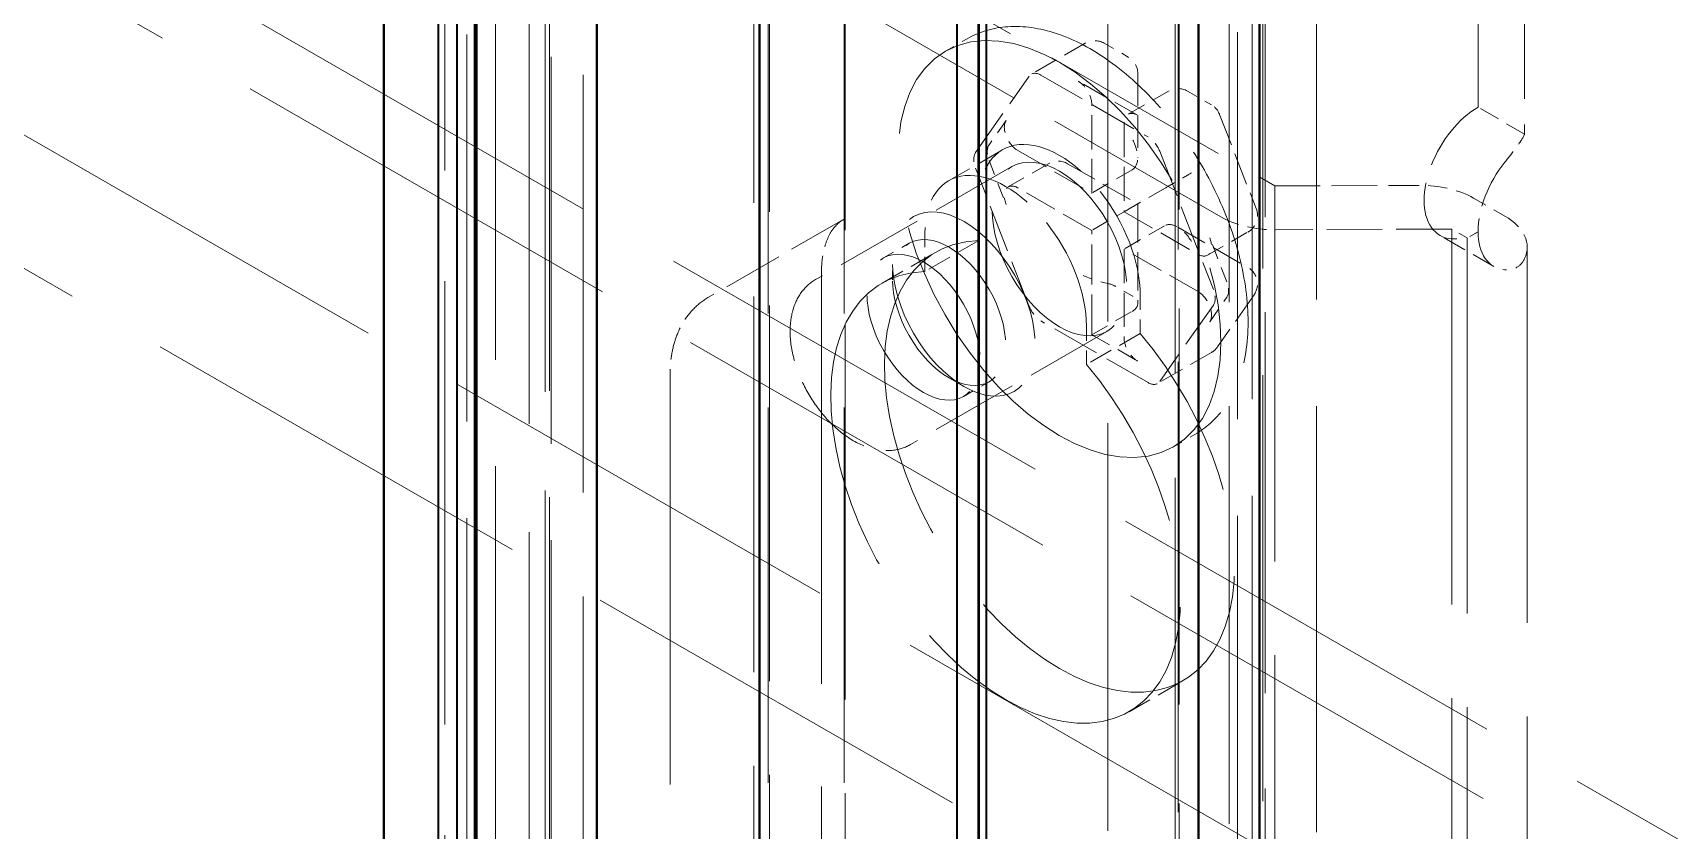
# Model space of a CAD drawing. Header units: millimetres. Extents: x 0 to 2378, y 0 to 1682.
# Drawn here: x 2199.67 to 2216.86, y 1411.09 to 1419.48 of the extents above; entities that cross this region are included whole.
import ezdxf

# ---------------------------------------------------------------- set-up
doc = ezdxf.new("R2010")
doc.units = ezdxf.units.MM
doc.header["$LTSCALE"] = 2
doc.linetypes.add('DASHED', pattern=[0.2067, 0.1654, -0.0413])
for name, color, linetype, lineweight in [('가려진 것(ISO)', 2, 'DASHED', 18), ('가시적인 것(ISO)', 3, 'Continuous', 40), ('가시적인 좁은 것(ISO)', 3, 'Continuous', 35)]:
    doc.layers.add(name, color=color, linetype=linetype, lineweight=lineweight)

msp = doc.modelspace()

# ---------------------------------------------------------------- linework, layer by layer
at = {"layer": '가려진 것(ISO)', "ltscale": 13.252056}
for p, q in [((2163.6733, 1441.6802), (2260.5186, 1385.9107)), ((2161.4105, 1440.3772), (2258.2559, 1384.6076))]:
    msp.add_line(p, q, dxfattribs=at)
at = {"layer": '가려진 것(ISO)', "ltscale": 12.91355}
msp.add_line((2261.1692, 1384.7839), (2163.0227, 1441.3027), dxfattribs=at)
at = {"layer": '가려진 것(ISO)', "ltscale": 12.907596}
msp.add_line((2164.0127, 1437.475), (2258.3407, 1383.1551), dxfattribs=at)
at = {"layer": '가려진 것(ISO)', "ltscale": 13.269749}
for p, q in [((2205.4491, 1430.004), (2205.4491, 1398.6102)), ((2212.2374, 1394.7011), (2212.2374, 1426.0949)), ((2211.6717, 1425.7692), (2211.6717, 1394.3754))]:
    msp.add_line(p, q, dxfattribs=at)
at = {"layer": '가려진 것(ISO)', "ltscale": 12.300426}
for p, q in [((2204.2273, 1400.1322), (2204.2273, 1429.2327)), ((2212.3279, 1424.5679), (2212.3279, 1395.4673))]:
    msp.add_line(p, q, dxfattribs=at)
at = {"layer": '가려진 것(ISO)', "ltscale": 12.2945}
msp.add_line((2205.115, 1399.9075), (2205.115, 1428.9941), dxfattribs=at)
at = {"layer": '가려진 것(ISO)', "ltscale": 14.08707}
msp.add_line((2203.9961, 1428.5099), (2203.9961, 1399.9436), dxfattribs=at)
at = {"layer": '가려진 것(ISO)', "ltscale": 13.770153}
msp.add_line((2204.8835, 1398.2844), (2204.8835, 1426.2082), dxfattribs=at)
at = {"layer": '가려진 것(ISO)', "ltscale": 13.546203}
for p, q in [((2204.5299, 1426.1186), (2204.5299, 1403.2273)), ((2205.0956, 1425.7929), (2205.0956, 1402.9015)), ((2212.5909, 1421.4766), (2212.5909, 1398.5853)), ((2213.1566, 1421.1508), (2213.1566, 1398.2595))]:
    msp.add_line(p, q, dxfattribs=at)
at = {"layer": '가려진 것(ISO)', "ltscale": 12.584246}
for p, q in [((2205.0518, 1400.0947), (2205.0518, 1425.6136)), ((2211.7118, 1421.7784), (2211.7118, 1396.2595))]:
    msp.add_line(p, q, dxfattribs=at)
at = {"layer": '가려진 것(ISO)', "ltscale": 12.299444}
msp.add_line((2212.4802, 1424.7752), (2212.4802, 1395.6769), dxfattribs=at)
at = {"layer": '가려진 것(ISO)', "ltscale": 12.954181}
msp.add_line((2210.9632, 1400.3738), (2210.9632, 1422.2647), dxfattribs=at)
at = {"layer": '가려진 것(ISO)', "ltscale": 14.305642}
msp.add_line((2211.702, 1421.929), (2211.702, 1402.5893), dxfattribs=at)
at = {"layer": '가려진 것(ISO)', "ltscale": 11.933559}
for p, q in [((2207.2442, 1421.6344), (2207.2442, 1409.5347)), ((2207.4069, 1421.5407), (2207.4069, 1409.441)), ((2208.2043, 1421.3478), (2208.2043, 1409.2481)), ((2207.3927, 1420.4703), (2207.3927, 1408.3706)), ((2208.1927, 1420.4703), (2208.1927, 1408.3706)), ((2212.7182, 1417.8643), (2212.7182, 1405.7646)), ((2214.5769, 1417.4118), (2214.5769, 1405.3121)), ((2214.7396, 1417.3181), (2214.7396, 1405.2184)), ((2215.3708, 1417.2209), (2215.3708, 1405.1212))]:
    msp.add_line(p, q, dxfattribs=at)
at = {"layer": '가려진 것(ISO)', "ltscale": 12.106245}
msp.add_line((2212.6157, 1421.5409), (2212.6157, 1401.0829), dxfattribs=at)
at = {"layer": '가려진 것(ISO)', "ltscale": 3.237884}
for p, q in [((2214.8537, 1418.6919), (2214.8537, 1421.4715)), ((2215.3436, 1421.1894), (2215.3436, 1418.4098))]:
    msp.add_line(p, q, dxfattribs=at)
at = {"layer": '가려진 것(ISO)', "ltscale": 6.094929}
for p, q in [((2208.1927, 1420.4703), (2212.7182, 1417.8643)), ((2212.1525, 1417.5385), (2207.627, 1420.1446))]:
    msp.add_line(p, q, dxfattribs=at)
at = {"layer": '가려진 것(ISO)', "ltscale": 0.304651}
for p, q in [((2209.2578, 1419.2817), (2209.4841, 1419.412)), ((2211.6531, 1415.1221), (2211.8794, 1415.2524))]:
    msp.add_line(p, q, dxfattribs=at)
at = {"layer": '가려진 것(ISO)', "ltscale": 0.761779}
for p, q in [((2210.7257, 1419.3654), (2210.16, 1419.0396)), ((2209.2909, 1417.9193), (2209.8566, 1418.2451)), ((2209.6069, 1417.2904), (2209.0413, 1416.9646)), ((2215.0201, 1417.0188), (2214.4544, 1417.3446)), ((2208.5923, 1416.8434), (2209.158, 1417.1692)), ((2211.304, 1416.3131), (2210.7383, 1415.9874)), ((2212.052, 1416.1135), (2211.4863, 1415.7877)), ((2211.1873, 1412.3372), (2211.7529, 1412.663))]:
    msp.add_line(p, q, dxfattribs=at)
at = {"layer": '가려진 것(ISO)', "ltscale": 0.339644}
for p, q in [((2210.9253, 1419.3654), (2211.1775, 1419.2201)), ((2211.7998, 1418.8618), (2212.052, 1418.7165))]:
    msp.add_line(p, q, dxfattribs=at)
at = {"layer": '가려진 것(ISO)', "ltscale": 1.517454}
for p, q in [((2209.5739, 1418.2148), (2210.1373, 1419.0186)), ((2210.2598, 1419.0298), (2211.3865, 1418.381)), ((2211.509, 1418.2287), (2212.0724, 1416.776)), ((2210.1373, 1416.5987), (2209.5739, 1418.0513)), ((2212.0724, 1416.6125), (2211.509, 1415.8087)), ((2211.3865, 1415.7975), (2210.2598, 1416.4464))]:
    msp.add_line(p, q, dxfattribs=at)
at = {"layer": '가려진 것(ISO)', "ltscale": 0.837967}
msp.add_line((2211.2757, 1418.6077), (2210.6535, 1418.966), dxfattribs=at)
at = {"layer": '가려진 것(ISO)', "ltscale": 1.02979}
msp.add_line((2211.2777, 1419.0468), (2211.2777, 1418.1627), dxfattribs=at)
at = {"layer": '가려진 것(ISO)', "ltscale": 0.571309}
for p, q in [((2211.6002, 1418.8618), (2211.1759, 1418.6175)), ((2209.9176, 1417.8541), (2210.3419, 1418.0984)), ((2211.2191, 1418.0334), (2210.7949, 1417.7891)), ((2211.5586, 1417.8379), (2211.1343, 1417.5936)), ((2211.2191, 1417.6409), (2210.7949, 1417.3966)), ((2211.5586, 1417.4455), (2211.1343, 1417.2012)), ((2212.0115, 1417.1361), (2212.4358, 1417.3804)), ((2210.7949, 1416.3011), (2211.2191, 1416.5454))]:
    msp.add_line(p, q, dxfattribs=at)
at = {"layer": '가려진 것(ISO)', "ltscale": 1.085577}
for p, q in [((2210.7949, 1417.7891), (2210.7949, 1418.7211)), ((2211.1343, 1418.5256), (2211.1343, 1417.5936)), ((2211.1343, 1417.2012), (2211.1343, 1416.2692))]:
    msp.add_line(p, q, dxfattribs=at)
at = {"layer": '가려진 것(ISO)', "ltscale": 1.033597}
for p, q in [((2212.1387, 1418.6155), (2212.5224, 1417.626)), ((2212.4998, 1416.7195), (2212.116, 1416.172))]:
    msp.add_line(p, q, dxfattribs=at)
at = {"layer": '가려진 것(ISO)', "ltscale": 0.659706}
msp.add_line((2215.3436, 1418.4098), (2214.8537, 1418.6919), dxfattribs=at)
at = {"layer": '가려진 것(ISO)', "ltscale": 0.483758}
for p, q in [((2209.895, 1418.5525), (2209.7153, 1418.2963)), ((2209.7153, 1418.1327), (2209.895, 1417.6696)), ((2212.2138, 1416.8575), (2212.0342, 1417.3206)), ((2212.0342, 1416.4377), (2212.2138, 1416.694))]:
    msp.add_line(p, q, dxfattribs=at)
at = {"layer": '가려진 것(ISO)', "ltscale": 1.046962}
for p, q in [((2210.0174, 1418.2367), (2210.7949, 1417.7891)), ((2210.7949, 1417.3966), (2210.0174, 1417.8443)), ((2211.1343, 1417.5936), (2211.9117, 1417.1459)), ((2211.9117, 1416.7535), (2211.1343, 1417.2012))]:
    msp.add_line(p, q, dxfattribs=at)
at = {"layer": '가려진 것(ISO)', "ltscale": 0.991435}
for p, q in [((2210.5415, 1418.0984), (2211.2777, 1417.6745)), ((2211.6996, 1417.4316), (2212.4358, 1417.0076))]:
    msp.add_line(p, q, dxfattribs=at)
at = {"layer": '가려진 것(ISO)', "ltscale": 2.780757}
for p, q in [((2209.9564, 1418.0685), (2207.8917, 1416.8795)), ((2210.9545, 1416.3353), (2208.8897, 1415.1463))]:
    msp.add_line(p, q, dxfattribs=at)
at = {"layer": '가려진 것(ISO)', "ltscale": 1.445298}
msp.add_line((2212.7182, 1417.8643), (2214.2359, 1417.871), dxfattribs=at)
at = {"layer": '가려진 것(ISO)', "ltscale": 0.469872}
for p, q in [((2209.6069, 1417.2904), (2209.6069, 1417.6938)), ((2209.0413, 1416.9646), (2209.0413, 1417.3681)), ((2211.304, 1416.7166), (2211.304, 1416.3131)), ((2210.7383, 1416.3908), (2210.7383, 1415.9874))]:
    msp.add_line(p, q, dxfattribs=at)
at = {"layer": '가려진 것(ISO)', "ltscale": 1.220259}
msp.add_line((2211.2777, 1417.6745), (2211.2777, 1416.6269), dxfattribs=at)
at = {"layer": '가려진 것(ISO)', "ltscale": 0.442787}
msp.add_line((2214.8077, 1417.736), (2215.1365, 1417.5467), dxfattribs=at)
at = {"layer": '가려진 것(ISO)', "ltscale": 1.904597}
msp.add_line((2208.187, 1417.5127), (2206.7728, 1416.6983), dxfattribs=at)
at = {"layer": '가려진 것(ISO)', "ltscale": 1.276047}
msp.add_line((2210.7949, 1416.3011), (2210.7949, 1417.3966), dxfattribs=at)
at = {"layer": '가려진 것(ISO)', "ltscale": 1.764291}
msp.add_line((2214.5769, 1417.4118), (2212.7243, 1417.4036), dxfattribs=at)
at = {"layer": '가려진 것(ISO)', "ltscale": 0.218952}
msp.add_line((2214.7396, 1417.3181), (2214.5769, 1417.4118), dxfattribs=at)
at = {"layer": '가려진 것(ISO)', "ltscale": 0.361792}
for p, q in [((2208.6079, 1417.1073), (2208.8766, 1417.2621)), ((2209.4463, 1415.6515), (2209.715, 1415.8062))]:
    msp.add_line(p, q, dxfattribs=at)
at = {"layer": '가려진 것(ISO)', "ltscale": 0.153562}
msp.add_line((2214.8537, 1417.3838), (2214.7396, 1417.3181), dxfattribs=at)
at = {"layer": '가려진 것(ISO)', "ltscale": 0.296201}
for p, q in [((2208.7018, 1416.8762), (2208.7018, 1417.0553)), ((2209.2935, 1415.8487), (2209.4485, 1415.7588))]:
    msp.add_line(p, q, dxfattribs=at)
at = {"layer": '가려진 것(ISO)', "ltscale": 13.062409}
for p, q in [((2207.9543, 1416.951), (2207.9543, 1408.1215)), ((2206.3644, 1415.8923), (2206.3644, 1407.0628))]:
    msp.add_line(p, q, dxfattribs=at)
at = {"layer": '가려진 것(ISO)', "ltscale": 0.229676}
msp.add_line((2211.2191, 1416.7083), (2211.0485, 1416.8066), dxfattribs=at)
at = {"layer": '가려진 것(ISO)', "ltscale": 0.647497}
msp.add_line((2210.7949, 1416.3011), (2211.2757, 1416.0242), dxfattribs=at)
at = {"layer": '가려진 것(ISO)', "ltscale": 0.198934}
for centre in [(2210.8255, 1419.1921), (2211.7, 1418.6885), (2210.4417, 1417.9251)]:
    msp.add_arc(centre, 0.2, 60.06401, 119.93599, dxfattribs=at)
at = {"layer": '가려진 것(ISO)', "ltscale": 0.199572}
msp.add_arc((2211.0777, 1419.0468), 0.2, 0, 60.06401, dxfattribs=at)
at = {"layer": '가려진 것(ISO)', "ltscale": 0.129103}
msp.add_arc((2211.9522, 1418.5432), 0.2, 21.19789, 60.06401, dxfattribs=at)
at = {"layer": '가려진 것(ISO)', "ltscale": 0.270041}
msp.add_arc((2212.336, 1417.5537), 0.2, 299.93599, 21.19789, dxfattribs=at)
at = {"layer": '가려진 것(ISO)', "ltscale": 0.316014}
msp.add_arc((2212.336, 1416.8343), 0.2, 324.97291, 60.06401, dxfattribs=at)
at = {"layer": '가려진 것(ISO)', "ltscale": 0.083131}
msp.add_arc((2211.9522, 1416.2868), 0.2, 299.93599, 324.97291, dxfattribs=at)
at = {"layer": '가려진 것(ISO)', "ltscale": 12.159042}
msp.add_ellipse((2210.4555, 1417.2019), major_axis=(1.1977, -2.0798), ratio=0.5780931, dxfattribs=at)
at = {"layer": '가려진 것(ISO)', "ltscale": 0.199359}
for centre, major_axis, start_param, end_param in [((2210.2598, 1418.8663), (-0.0998, 0.1733), 5.4997209, 6.5469184), ((2209.8378, 1418.144), (-0.0998, 0.1733), 0.2637331, 1.3109306), ((2211.3865, 1418.2175), (-0.0998, 0.1733), 4.4525233, 5.4997209), ((2209.6964, 1418.0625), (-0.0998, 0.1733), 0.2637331, 1.3109306), ((2211.9499, 1416.7648), (0.0998, -0.1733), 0.2637331, 1.3109306), ((2212.0913, 1416.8463), (0.0998, -0.1733), 0.2637331, 1.3109306), ((2210.2598, 1416.6099), (0.0998, -0.1733), 4.4525233, 5.4997209), ((2211.3865, 1415.961), (0.0998, -0.1733), 5.4997209, 6.5469184)]:
    msp.add_ellipse(centre, major_axis=major_axis, ratio=0.5780931, start_param=start_param, end_param=end_param, dxfattribs=at)
at = {"layer": '가려진 것(ISO)', "ltscale": 0.299089}
for centre, major_axis, ratio, start_param, end_param in [((2210.6535, 1418.8025), (-0.0998, 0.1733), 0.5780931, 3.9289245, 5.4997209), ((2211.2757, 1418.4442), (-0.0998, 0.1733), 0.5780931, 5.4997209, 7.0705172), ((2211.0777, 1416.6269), (0.2, 0), 0.5758617, 5.4977871, 7.0685835), ((2211.2757, 1416.1877), (0.0998, -0.1733), 0.5780931, 3.9289245, 5.4997209)]:
    msp.add_ellipse(centre, major_axis=major_axis, ratio=ratio, start_param=start_param, end_param=end_param, dxfattribs=at)
at = {"layer": '가려진 것(ISO)', "ltscale": 2.393412}
msp.add_ellipse((2214.8537, 1418.0378), major_axis=(-0.3992, -0.6933), ratio=0.5780931, start_param=3.9250571, end_param=7.0666498, dxfattribs=at)
at = {"layer": '가려진 것(ISO)', "ltscale": 3.590168}
for centre in [(2210.4555, 1417.2052), (2209.8898, 1416.8794)]:
    msp.add_ellipse(centre, major_axis=(-0.5988, 1.0399), ratio=0.5780931, start_param=3.9289245, end_param=7.0705172, dxfattribs=at)
at = {"layer": '가려진 것(ISO)', "ltscale": 0.398819}
for centre, major_axis, start_param, end_param in [((2210.0174, 1418.4003), (-0.0998, 0.1733), 0.2637331, 2.3581282), ((2210.0174, 1417.6808), (-0.0998, 0.1733), 5.4997209, 7.594116), ((2211.9117, 1417.3094), (0.0998, -0.1733), 5.4997209, 7.594116), ((2211.9117, 1416.59), (0.0998, -0.1733), 0.2637331, 2.3581282)]:
    msp.add_ellipse(centre, major_axis=major_axis, ratio=0.5780931, start_param=start_param, end_param=end_param, dxfattribs=at)
at = {"layer": '가려진 것(ISO)', "ltscale": 0.363716}
for centre, major_axis, ratio, start_param, end_param in [((2211.0777, 1418.2783), (0.1416, -0.2449), 0.5769785, 6.2822185, 7.8530148), ((2211.7, 1417.92), (0.2, 0.1156), 0.0016725, 3.9260239, 5.4968203), ((2211.0777, 1417.5589), (0.2, 0.1156), 0.0016725, 5.4968203, 7.0676166), ((2211.7, 1417.2005), (-0.1416, 0.2449), 0.5769785, 4.7114221, 6.2822185)]:
    msp.add_ellipse(centre, major_axis=major_axis, ratio=ratio, start_param=start_param, end_param=end_param, dxfattribs=at)
at = {"layer": '가려진 것(ISO)', "ltscale": 5.983681}
msp.add_ellipse((2210.4555, 1417.2019), major_axis=(0.499, -0.8666), ratio=0.5780931, dxfattribs=at)
at = {"layer": '가려진 것(ISO)', "ltscale": 1.595575}
msp.add_ellipse((2215.4194, 1417.7121), major_axis=(-0.3992, -0.6933), ratio=0.5780931, start_param=4.4486559, end_param=6.543051, dxfattribs=at)
at = {"layer": '가려진 것(ISO)', "ltscale": 0.604093}
msp.add_ellipse((2214.242, 1417.4103), major_axis=(0.8, 0), ratio=0.5758617, start_param=0.7853988, end_param=1.5784298, dxfattribs=at)
at = {"layer": '가려진 것(ISO)', "ltscale": 6.342708}
msp.add_ellipse((2209.4514, 1416.6237), major_axis=(0.529, -0.9186), ratio=0.5780931, dxfattribs=at)
at = {"layer": '가려진 것(ISO)', "ltscale": 5.026276}
for centre in [(2209.2958, 1416.5341), (2209.0271, 1416.3794)]:
    msp.add_ellipse(centre, major_axis=(0.4192, -0.7279), ratio=0.5780931, dxfattribs=at)
at = {"layer": '가려진 것(ISO)', "ltscale": 0.604094}
msp.add_ellipse((2212.7182, 1417.8643), major_axis=(-0.8, 0), ratio=0.5758617, start_param=0.7853982, end_param=1.5784298, dxfattribs=at)
at = {"layer": '가려진 것(ISO)', "ltscale": 0.797737}
msp.add_ellipse((2214.5708, 1417.2209), major_axis=(0.8, 0), ratio=0.5758617, start_param=6.0213859, end_param=7.0685828, dxfattribs=at)
at = {"layer": '가려진 것(ISO)', "ltscale": 11.160855}
for centre in [(2210.4555, 1414.9161), (2209.8898, 1414.5903)]:
    msp.add_ellipse(centre, major_axis=(1.2975, -2.2531), ratio=0.5780931, start_param=2.8378568, end_param=8.1615849, dxfattribs=at)
at = {"layer": '가려진 것(ISO)', "ltscale": 0.259824}
msp.add_ellipse((2210.8255, 1416.9356), major_axis=(-0.2442, 0.0861), ratio=0.2196918, start_param=1.1244757, end_param=2.1718132, dxfattribs=at)
at = {"layer": '가려진 것(ISO)', "ltscale": 0.113801}
msp.add_ellipse((2210.9071, 1416.7251), major_axis=(0.2155, -0.0261), ratio=0.5643253, start_param=0.9254022, end_param=1.449001, dxfattribs=at)
at = {"layer": '가려진 것(ISO)', "ltscale": 7.042982}
msp.add_open_spline([(2209.4841, 1419.412), (2209.6132, 1419.4864), (2209.76, 1419.5289), (2210.0779, 1419.5501), (2210.2498, 1419.5243), (2210.6105, 1419.4051), (2210.7997, 1419.3051), (2211.1685, 1419.0418), (2211.3479, 1418.8772), (2211.6768, 1418.5027), (2211.8263, 1418.2933), (2212.0823, 1417.8502), (2212.1887, 1417.6167), (2212.3486, 1417.1467), (2212.4018, 1416.9103), (2212.4476, 1416.4555), (2212.4399, 1416.2372), (2212.3581, 1415.8435), (2212.2849, 1415.6668), (2212.0963, 1415.4111), (2211.9953, 1415.3192), (2211.8794, 1415.2524)], degree=3, knots=[3.9289245, 3.9289245, 3.9289245, 3.9289245, 4.2052532, 4.2052532, 4.5032752, 4.5032752, 4.8312275, 4.8312275, 5.1653932, 5.1653932, 5.4974106, 5.4974106, 5.8283163, 5.8283163, 6.1602978, 6.1602978, 6.4944399, 6.4944399, 6.8224877, 6.8224877, 7.0705172, 7.0705172, 7.0705172, 7.0705172], dxfattribs=at)
at = {"layer": '가려진 것(ISO)', "ltscale": 0.416529}
for points, knots in [([(2215.1365, 1418.1156), (2215.1776, 1418.1667), (2215.2202, 1418.2198), (2215.2918, 1418.3178), (2215.3206, 1418.3628), (2215.3407, 1418.4037), (2215.3422, 1418.4067), (2215.3436, 1418.4098)], [0.72435056, 0.72435056, 0.72435056, 0.72435056, 0.77462472, 0.77462472, 0.82489887, 0.82489887, 0.82888396, 0.82888396, 0.82888396, 0.82888396]), ([(2215.3436, 1417.1017), (2215.3422, 1417.0987), (2215.3407, 1417.0957), (2215.3206, 1417.0566), (2215.2918, 1417.0249), (2215.2202, 1416.9861), (2215.1776, 1416.979), (2215.1365, 1416.9828)], [0.20152866, 0.20152866, 0.20152866, 0.20152866, 0.20551375, 0.20551375, 0.2557879, 0.2557879, 0.30606206, 0.30606206, 0.30606206, 0.30606206])]:
    msp.add_open_spline(points, degree=3, knots=knots, dxfattribs=at)
at = {"layer": '가려진 것(ISO)', "ltscale": 1.080196}
msp.add_open_spline([(2208.187, 1417.5127), (2208.1607, 1417.4976), (2208.1364, 1417.4789), (2208.0908, 1417.4328), (2208.0695, 1417.4054), (2208.031, 1417.3404), (2208.0138, 1417.3029), (2207.9852, 1417.2179), (2207.9739, 1417.1704), (2207.9584, 1417.0668), (2207.9543, 1417.0106), (2207.9543, 1416.951)], degree=3, knots=[2.35426078, 2.35426078, 2.35426078, 2.35426078, 2.51172716, 2.51172716, 2.66919353, 2.66919353, 2.8266599, 2.8266599, 2.98412628, 2.98412628, 3.14159265, 3.14159265, 3.14159265, 3.14159265], dxfattribs=at)
at = {"layer": '가려진 것(ISO)', "ltscale": 2.874623}
msp.add_open_spline([(2207.8917, 1416.8795), (2207.8362, 1416.8475), (2207.7877, 1416.8039), (2207.707, 1416.6982), (2207.6767, 1416.635), (2207.6325, 1416.4876), (2207.6231, 1416.4016), (2207.6279, 1416.2156), (2207.6449, 1416.1147), (2207.7031, 1415.9145), (2207.7443, 1415.8151), (2207.8458, 1415.6269), (2207.906, 1415.5381), (2208.041, 1415.3778), (2208.1159, 1415.3064), (2208.2767, 1415.1884), (2208.3628, 1415.1419), (2208.5367, 1415.0865), (2208.6248, 1415.0753), (2208.7739, 1415.0948), (2208.835, 1415.1148), (2208.8897, 1415.1463)], degree=3, knots=[2.3542608, 2.3542608, 2.3542608, 2.3542608, 2.592027, 2.592027, 2.8537382, 2.8537382, 3.1720468, 3.1720468, 3.5250954, 3.5250954, 3.8772465, 3.8772465, 4.2259396, 4.2259396, 4.5766864, 4.5766864, 4.9312889, 4.9312889, 5.2613846, 5.2613846, 5.4958534, 5.4958534, 5.4958534, 5.4958534], dxfattribs=at)
at = {"layer": '가려진 것(ISO)', "ltscale": 1.057488}
msp.add_open_spline([(2206.7728, 1416.6983), (2206.7151, 1416.6651), (2206.662, 1416.6238), (2206.5695, 1416.5304), (2206.5302, 1416.4784), (2206.4653, 1416.369), (2206.4397, 1416.3116), (2206.4003, 1416.1945), (2206.3865, 1416.1348), (2206.3685, 1416.0142), (2206.3644, 1415.9534), (2206.3644, 1415.8923)], degree=3, knots=[2.35426078, 2.35426078, 2.35426078, 2.35426078, 2.51172716, 2.51172716, 2.66919353, 2.66919353, 2.8266599, 2.8266599, 2.98412628, 2.98412628, 3.14159265, 3.14159265, 3.14159265, 3.14159265], dxfattribs=at)
at = {"layer": '가시적인 것(ISO)'}
for p, q in [((2203.3542, 1428.1404), (2203.3542, 1399.574)), ((2205.5936, 1425.7675), (2205.5936, 1402.8115)), ((2207.3036, 1424.7827), (2207.3036, 1401.8267)), ((2204.312, 1424.3179), (2204.312, 1395.4258)), ((2212.5591, 1395.0124), (2212.5591, 1423.5788)), ((2211.9173, 1423.2092), (2211.9173, 1394.6428)), ((2209.6081, 1421.1975), (2209.6081, 1395.0371))]:
    msp.add_line(p, q, dxfattribs=at)
at = {"layer": '가시적인 좁은 것(ISO)'}
for p, q in [((2203.931, 1398.286), (2203.931, 1424.4465)), ((2204.1279, 1398.2619), (2204.1279, 1424.4224)), ((2204.33, 1424.2701), (2204.33, 1395.378)), ((2209.3788, 1392.4707), (2209.3794, 1421.3625)), ((2209.6031, 1392.4939), (2209.6031, 1421.3559)), ((2209.685, 1421.133), (2209.685, 1394.9725))]:
    msp.add_line(p, q, dxfattribs=at)

doc.saveas('drawing.dxf')
